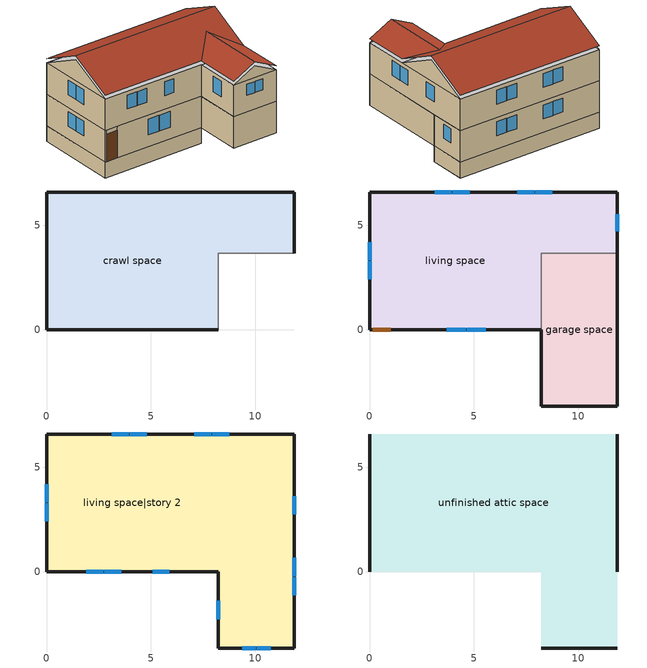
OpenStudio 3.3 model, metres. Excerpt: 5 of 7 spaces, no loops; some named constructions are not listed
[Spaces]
crawl space
 floor foundation (FloorFndGrndCS): 0,0 0,6.6 11.89,6.6 11.89,3.66 8.23,3.66 8.23,0 z-1.22
 wall foundation (WallFndGrndCS): 11.89,3.66 11.89,6.6 0,6.6 0,0 8.23,0 z-1.22:0
 wall adiabatic (WallFndGrndCS): 8.23,0 8.23,3.66 11.89,3.66 z-1.22:0
garage space
 floor foundation (FloorFndGrndUnfinSlab): 8.23,-3.66 8.23,3.66 11.89,3.66 11.89,-3.66 z0
 wall outside (WallExtUninsUnfin): 8.23,0 8.23,-3.66 11.89,-3.66 11.89,3.66 z0:2.44
 wall to living space (WallIntFinInsUnfin Reversed): 11.89,3.66 8.23,3.66 8.23,0 z0:2.44
living space
 floor to crawl space (FloorCSInsFin Reversed): 0,0 0,6.6 11.89,6.6 11.89,3.66 8.23,3.66 8.23,0 z0
 wall outside (WallExtInsFin): 11.89,3.66 11.89,6.6 0,6.6 0,0 0.13,0 1.05,0 8.23,0 z0:2.44
 window (WindowConstruction): 3.7,0 4.61,0 / 4.67,0 5.58,0 z0.92:2.13; 8.76,6.6 7.96,6.6 / 7.89,6.6 7.09,6.6 / 4.8,6.6 3.99,6.6 / 3.93,6.6 3.12,6.6 / 11.89,4.73 11.89,5.53 z1.06:2.13; 0,4.18 0,3.33 / 0,3.27 0,2.42 z1:2.13
 door (Door): 0.15,0 1.02,0 z0:2.13
living space|story 2
 floor to garage space (FloorFinInsUnfin): 11.89,3.66 11.89,-3.66 8.23,-3.66 8.23,3.66 z2.44
 floor to living space (FloorFinUninsFin): 11.89,6.6 11.89,3.66 8.23,3.66 8.23,0 0,0 0,6.6 z2.44
 wall outside (WallExtInsFin): 0,6.6 0,0 8.23,0 8.23,-3.66 11.89,-3.66 11.89,6.6 0,6.6 z2.44:4.88
 window (WindowConstruction): 9.38,-3.66 10.03,-3.66 / 10.09,-3.66 10.74,-3.66 z3.7:4.57; 1.92,0 2.71,0 / 2.77,0 3.57,0 / 5.09,0 5.88,0 z3.51:4.57; 8.76,6.6 7.96,6.6 / 7.89,6.6 7.09,6.6 / 4.8,6.6 3.99,6.6 / 3.93,6.6 3.12,6.6 z3.5:4.57; 0,4.18 0,3.33 / 0,3.27 0,2.42 z3.44:4.57; 8.23,-1.38 8.23,-2.28 z3.38:4.57; 11.89,-1.13 11.89,-0.27 / 11.89,-0.21 11.89,0.66 / 11.89,2.75 11.89,3.62 z3.42:4.57
unfinished attic space
 floor to living space|story 2 (FloorFinInsUnfinAttic): 11.89,6.6 11.89,0 0,0 0,6.6 z4.88; 8.23,-3.66 8.23,0 11.89,0 11.89,-3.66 z4.88
 wall outside (WallExtUninsUnfin): 0,3.3,6.53 0,6.6,4.88 0,0,4.88; 11.89,3.3,6.53 11.89,0,4.88 11.89,6.6,4.88; 8.23,-3.66,4.88 11.89,-3.66,4.88 10.06,-3.66,5.79
 roof outside (RoofUnfinInsExt): 0,3.3,6.83 11.89,3.3,6.83 11.89,6.6,5.18 0,6.6,5.18; 8.23,0,5.18 8.23,-3.66,5.18 10.06,-3.66,6.1 10.06,1.83,6.1; 11.89,0,5.18 10.06,1.83,6.1 10.06,-3.66,6.1 11.89,-3.66,5.18; 0,3.3,6.83 0,0,5.18 8.23,0,5.18 10.06,1.83,6.1 11.89,0,5.18 11.89,3.3,6.83
[Material] Roughness=Rough
Name | Thickness {m} | Conductivity {W/m-K} | Density {kg/m3} | Specific Heat {J/kg-K} | Thermal Absorptance | Solar Absorptance | Visible Absorptance
Drywall 0.5 in. | 0.0127 | 0.160291 | 801 | 837.4 | 0.9 | 0.5 | 0.1
FloorUATrussandIns | 0.0889 | 0.0634876 | 50.7834 | 1165.1 | 0.9 | 0.5 | 0.9
FloorUAAdditionalCeilingIns | 0.050038 | 0.060696 | 16.02 | 1046.75
RoofSheathing | 0.01905 | 0.115458 | 512.64 | 1214.23 | 0.82 | 0.3 | 0.3
WallSheathing | 0.0127 | 0.115458 | 512.64 | 1214.23 | 0.82 | 0.3 | 0.3
WallStudAndCavity 1 | 0.0889 | 0.346661 | 129.063 | 1212.76 | 0.82 | 0.3 | 0.82
FloorIns | 0.23495 | 2.59817 | 67.691 | 1210.98 | 0.82 | 0.3 | 0.3
Wood Floor | 0.015875 | 0.115458 | 544.68 | 1214.23
Floor Covering | 0.0127 | 0.0433444 | 54.468 | 1339.84 | 0.9 | 0.9
FloorIns 1 | 0.1397 | 1.90491 | 67.691 | 1210.98 | 0.82 | 0.3 | 0.3
FloorFinStudAndAirFloor | 0.1397 | 0.557395 | 67.691 | 1210.98 | 0.9 | 0.5 | 0.9
[Construction]
FloorFinInsUnfinAttic Reversed: FloorUAAdditionalCeilingIns, FloorUATrussandIns, Drywall 0.5 in.
WallIntFinInsUnfin: WallSheathing, WallStudAndCavity 1
FloorCSInsFin: FloorIns, RoofSheathing, Wood Floor, Floor Covering
FloorFinInsUnfin Reversed: Floor Covering, Wood Floor, RoofSheathing, FloorIns 1
FloorFinUninsFin Reversed: Floor Covering, Wood Floor, RoofSheathing, FloorFinStudAndAirFloor, Drywall 0.5 in.
[Schedule:Ruleset]
Name | Default Day Schedule | Summer Design Day Schedule | Winter Design Day Schedule
res nv_1 temp schedule | Schedule Day 11
res nv_1 avail schedule | Schedule Day 12
res mv_1 range exhaust schedule | Schedule Day 15 | res mv_1 range exhaust schedule summer design | res mv_1 range exhaust schedule winter design
res mv_1 bath exhaust schedule | Schedule Day 16 | res mv_1 bath exhaust schedule summer design | res mv_1 bath exhaust schedule winter design
[Schedule:Day]
Schedule Day 11; Schedule Day 12; Schedule Day 15; res mv_1 range exhaust schedule winter design; Schedule Day 16; res mv_1 bath exhaust schedule winter design: 24, 0, 0
res nv_1 temp schedule allday1; res nv_1 temp schedule allday2; res nv_1 temp schedule allday3; res nv_1 temp schedule allday4; res nv_1 temp schedule allday5; res nv_1 temp schedule allday6; res nv_1 temp schedule allday7; res nv_1 temp schedule allday8; res nv_1 temp schedule allday9; res nv_1 temp schedule allday10; res nv_1 temp schedule allday11; res nv_1 temp schedule allday12: 24, 0, 20.5556
res nv_1 availability schedule allday1 on; res nv_1 availability schedule allday1 on 1; res nv_1 availability schedule allday1 on 2; res nv_1 availability schedule allday1 on 3; res nv_1 availability schedule allday1 on 4; res nv_1 availability schedule allday1 on 5; res nv_1 availability schedule allday1 on 6; res nv_1 availability schedule allday1 on 7; res nv_1 availability schedule allday1 on 8; res nv_1 availability schedule allday1 on 9; res nv_1 availability schedule allday1 on 10; res nv_1 availability schedule allday1 on 11: 1, 0, 1, 2, 0, 1, 3, 0, 1, 4, 0, 1, 5, 0, 1, 6, 0, 1, 7, 0, 1, 8, 0, 1, 9, 0, 1, 10, 0, 1, 11, 0, 1, 12, 0, 1, 13, 0, 1, 14, 0, 1, 15, 0, 1, 16, 0, 1, 17, 0, 1, 18, 0, 1, 19, 0, 1, 20, 0, 1, 21, 0, 1, 22, 0, 1, 23, 0, 1, 24, 0, 1
res mv_1 range exhaust schedule allday1; res mv_1 range exhaust schedule allday2; res mv_1 range exhaust schedule allday3; res mv_1 range exhaust schedule allday4; res mv_1 range exhaust schedule allday5; res mv_1 range exhaust schedule allday6; res mv_1 range exhaust schedule allday7; res mv_1 range exhaust schedule allday8; res mv_1 range exhaust schedule allday9; res mv_1 range exhaust schedule allday10; res mv_1 range exhaust schedule allday11; res mv_1 range exhaust schedule allday12: 7, 0, 0, 8, 0, 1, 24, 0, 0
res mv_1 range exhaust schedule summer design; res mv_1 bath exhaust schedule summer design: 24, 0, 1
res mv_1 bath exhaust schedule allday1; res mv_1 bath exhaust schedule allday2; res mv_1 bath exhaust schedule allday3; res mv_1 bath exhaust schedule allday4; res mv_1 bath exhaust schedule allday5; res mv_1 bath exhaust schedule allday6; res mv_1 bath exhaust schedule allday7; res mv_1 bath exhaust schedule allday8; res mv_1 bath exhaust schedule allday9; res mv_1 bath exhaust schedule allday10; res mv_1 bath exhaust schedule allday11; res mv_1 bath exhaust schedule allday12: 1, 0, 1, 24, 0, 0
[Schedule:Rule] Apply Monday=Yes; Apply Wednesday=Yes; Apply Friday=Yes; Date Specification Type=DateRange; Start Day=1
Name | Schedule Ruleset | Rule Order | Day Schedule | Apply Sunday | Apply Tuesday | Apply Thursday | Apply Saturday | Start Month | End Month | End Day
res nv_1 temp schedule allday rule1 | res nv_1 temp schedule | 11 | res nv_1 temp schedule allday1 | Yes | Yes | Yes | Yes | 1 | 1 | 31
res nv_1 temp schedule allday rule2 | res nv_1 temp schedule | 10 | res nv_1 temp schedule allday2 | Yes | Yes | Yes | Yes | 2 | 2 | 28
res nv_1 temp schedule allday rule3 | res nv_1 temp schedule | 9 | res nv_1 temp schedule allday3 | Yes | Yes | Yes | Yes | 3 | 3 | 31
res nv_1 temp schedule allday rule4 | res nv_1 temp schedule | 8 | res nv_1 temp schedule allday4 | Yes | Yes | Yes | Yes | 4 | 4 | 30
res nv_1 temp schedule allday rule5 | res nv_1 temp schedule | 7 | res nv_1 temp schedule allday5 | Yes | Yes | Yes | Yes | 5 | 5 | 31
res nv_1 temp schedule allday rule6 | res nv_1 temp schedule | 6 | res nv_1 temp schedule allday6 | Yes | Yes | Yes | Yes | 6 | 6 | 30
res nv_1 temp schedule allday rule7 | res nv_1 temp schedule | 5 | res nv_1 temp schedule allday7 | Yes | Yes | Yes | Yes | 7 | 7 | 31
res nv_1 temp schedule allday rule8 | res nv_1 temp schedule | 4 | res nv_1 temp schedule allday8 | Yes | Yes | Yes | Yes | 8 | 8 | 31
res nv_1 temp schedule allday rule9 | res nv_1 temp schedule | 3 | res nv_1 temp schedule allday9 | Yes | Yes | Yes | Yes | 9 | 9 | 30
res nv_1 temp schedule allday rule10 | res nv_1 temp schedule | 2 | res nv_1 temp schedule allday10 | Yes | Yes | Yes | Yes | 10 | 10 | 31
res nv_1 temp schedule allday rule11 | res nv_1 temp schedule | 1 | res nv_1 temp schedule allday11 | Yes | Yes | Yes | Yes | 11 | 11 | 30
res nv_1 temp schedule allday rule12 | res nv_1 temp schedule | 0 | res nv_1 temp schedule allday12 | Yes | Yes | Yes | Yes | 12 | 12 | 31
res nv_1 availability schedule allday ruleset1 on | res nv_1 avail schedule | 11 | res nv_1 availability schedule allday1 on |  |  |  |  | 1 | 1 | 31
res nv_1 availability schedule allday ruleset2 on | res nv_1 avail schedule | 10 | res nv_1 availability schedule allday1 on 1 |  |  |  |  | 2 | 2 | 28
res nv_1 availability schedule allday ruleset3 on | res nv_1 avail schedule | 9 | res nv_1 availability schedule allday1 on 2 |  |  |  |  | 3 | 3 | 31
res nv_1 availability schedule allday ruleset4 on | res nv_1 avail schedule | 8 | res nv_1 availability schedule allday1 on 3 |  |  |  |  | 4 | 4 | 30
res nv_1 availability schedule allday ruleset5 on | res nv_1 avail schedule | 7 | res nv_1 availability schedule allday1 on 4 |  |  |  |  | 5 | 5 | 31
res nv_1 availability schedule allday ruleset6 on | res nv_1 avail schedule | 6 | res nv_1 availability schedule allday1 on 5 |  |  |  |  | 6 | 6 | 30
res nv_1 availability schedule allday ruleset7 on | res nv_1 avail schedule | 5 | res nv_1 availability schedule allday1 on 6 |  |  |  |  | 7 | 7 | 31
res nv_1 availability schedule allday ruleset8 on | res nv_1 avail schedule | 4 | res nv_1 availability schedule allday1 on 7 |  |  |  |  | 8 | 8 | 31
res nv_1 availability schedule allday ruleset9 on | res nv_1 avail schedule | 3 | res nv_1 availability schedule allday1 on 8 |  |  |  |  | 9 | 9 | 30
res nv_1 availability schedule allday ruleset10 on | res nv_1 avail schedule | 2 | res nv_1 availability schedule allday1 on 9 |  |  |  |  | 10 | 10 | 31
res nv_1 availability schedule allday ruleset11 on | res nv_1 avail schedule | 1 | res nv_1 availability schedule allday1 on 10 |  |  |  |  | 11 | 11 | 30
res nv_1 availability schedule allday ruleset12 on | res nv_1 avail schedule | 0 | res nv_1 availability schedule allday1 on 11 |  |  |  |  | 12 | 12 | 31
res mv_1 range exhaust schedule allday rule1 | res mv_1 range exhaust schedule | 11 | res mv_1 range exhaust schedule allday1 | Yes | Yes | Yes | Yes | 1 | 1 | 31
res mv_1 range exhaust schedule allday rule2 | res mv_1 range exhaust schedule | 10 | res mv_1 range exhaust schedule allday2 | Yes | Yes | Yes | Yes | 2 | 2 | 28
res mv_1 range exhaust schedule allday rule3 | res mv_1 range exhaust schedule | 9 | res mv_1 range exhaust schedule allday3 | Yes | Yes | Yes | Yes | 3 | 3 | 31
res mv_1 range exhaust schedule allday rule4 | res mv_1 range exhaust schedule | 8 | res mv_1 range exhaust schedule allday4 | Yes | Yes | Yes | Yes | 4 | 4 | 30
res mv_1 range exhaust schedule allday rule5 | res mv_1 range exhaust schedule | 7 | res mv_1 range exhaust schedule allday5 | Yes | Yes | Yes | Yes | 5 | 5 | 31
res mv_1 range exhaust schedule allday rule6 | res mv_1 range exhaust schedule | 6 | res mv_1 range exhaust schedule allday6 | Yes | Yes | Yes | Yes | 6 | 6 | 30
res mv_1 range exhaust schedule allday rule7 | res mv_1 range exhaust schedule | 5 | res mv_1 range exhaust schedule allday7 | Yes | Yes | Yes | Yes | 7 | 7 | 31
res mv_1 range exhaust schedule allday rule8 | res mv_1 range exhaust schedule | 4 | res mv_1 range exhaust schedule allday8 | Yes | Yes | Yes | Yes | 8 | 8 | 31
res mv_1 range exhaust schedule allday rule9 | res mv_1 range exhaust schedule | 3 | res mv_1 range exhaust schedule allday9 | Yes | Yes | Yes | Yes | 9 | 9 | 30
res mv_1 range exhaust schedule allday rule10 | res mv_1 range exhaust schedule | 2 | res mv_1 range exhaust schedule allday10 | Yes | Yes | Yes | Yes | 10 | 10 | 31
res mv_1 range exhaust schedule allday rule11 | res mv_1 range exhaust schedule | 1 | res mv_1 range exhaust schedule allday11 | Yes | Yes | Yes | Yes | 11 | 11 | 30
res mv_1 range exhaust schedule allday rule12 | res mv_1 range exhaust schedule | 0 | res mv_1 range exhaust schedule allday12 | Yes | Yes | Yes | Yes | 12 | 12 | 31
res mv_1 bath exhaust schedule allday rule1 | res mv_1 bath exhaust schedule | 11 | res mv_1 bath exhaust schedule allday1 | Yes | Yes | Yes | Yes | 1 | 1 | 31
res mv_1 bath exhaust schedule allday rule2 | res mv_1 bath exhaust schedule | 10 | res mv_1 bath exhaust schedule allday2 | Yes | Yes | Yes | Yes | 2 | 2 | 28
res mv_1 bath exhaust schedule allday rule3 | res mv_1 bath exhaust schedule | 9 | res mv_1 bath exhaust schedule allday3 | Yes | Yes | Yes | Yes | 3 | 3 | 31
res mv_1 bath exhaust schedule allday rule4 | res mv_1 bath exhaust schedule | 8 | res mv_1 bath exhaust schedule allday4 | Yes | Yes | Yes | Yes | 4 | 4 | 30
res mv_1 bath exhaust schedule allday rule5 | res mv_1 bath exhaust schedule | 7 | res mv_1 bath exhaust schedule allday5 | Yes | Yes | Yes | Yes | 5 | 5 | 31
res mv_1 bath exhaust schedule allday rule6 | res mv_1 bath exhaust schedule | 6 | res mv_1 bath exhaust schedule allday6 | Yes | Yes | Yes | Yes | 6 | 6 | 30
res mv_1 bath exhaust schedule allday rule7 | res mv_1 bath exhaust schedule | 5 | res mv_1 bath exhaust schedule allday7 | Yes | Yes | Yes | Yes | 7 | 7 | 31
res mv_1 bath exhaust schedule allday rule8 | res mv_1 bath exhaust schedule | 4 | res mv_1 bath exhaust schedule allday8 | Yes | Yes | Yes | Yes | 8 | 8 | 31
res mv_1 bath exhaust schedule allday rule9 | res mv_1 bath exhaust schedule | 3 | res mv_1 bath exhaust schedule allday9 | Yes | Yes | Yes | Yes | 9 | 9 | 30
res mv_1 bath exhaust schedule allday rule10 | res mv_1 bath exhaust schedule | 2 | res mv_1 bath exhaust schedule allday10 | Yes | Yes | Yes | Yes | 10 | 10 | 31
res mv_1 bath exhaust schedule allday rule11 | res mv_1 bath exhaust schedule | 1 | res mv_1 bath exhaust schedule allday11 | Yes | Yes | Yes | Yes | 11 | 11 | 30
res mv_1 bath exhaust schedule allday rule12 | res mv_1 bath exhaust schedule | 0 | res mv_1 bath exhaust schedule allday12 | Yes | Yes | Yes | Yes | 12 | 12 | 31
